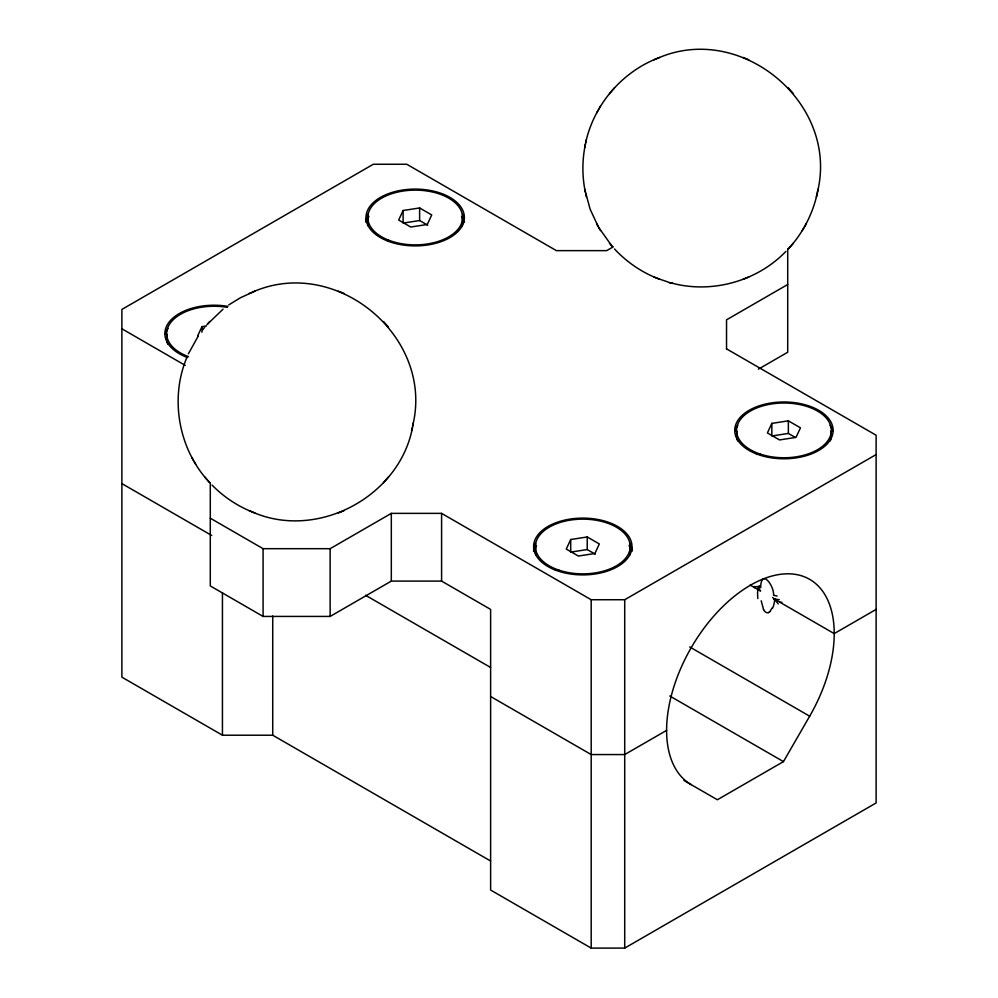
<?xml version="1.0" encoding="UTF-8"?>
<svg xmlns="http://www.w3.org/2000/svg" width="998" height="998" viewBox="0 0 998 998"><rect width="100%" height="100%" fill="white"/><g stroke="black" fill="none" stroke-linecap="round" stroke-linejoin="round"><path stroke-width="1.5" d="M412.573 426.208C434.941 336.887 335.839 254.902 252.394 292.177M585.427 144.261C582.046 160.092 582.046 176.671 585.427 192.514M817.35 192.514C839.667 103.243 740.616 21.195 657.171 58.483M252.394 511.986C318.624 541.253 403.005 494.821 413.284 422.915M411.6 430.812L412.299 427.543M584.716 147.554C591.639 107.135 621.118 71.631 659.616 57.485M585.701 142.926L586.4 139.658M790.466 246.469L788.295 248.964C803.615 232.397 814.081 211.439 818.061 189.221M816.364 197.117L817.063 193.849M186.601 358.082C169.473 399.524 178.929 450.086 209.705 482.658L207.534 480.163M772.24 607.807L769.932 611.537M197.542 336.176L201.97 326.633L206.474 325.934M403.105 210.516L398.676 220.059L410.764 227.033L427.294 224.475L431.722 214.944L419.622 207.958L403.105 210.516L403.105 223.09L419.622 220.533L427.693 225.199M570.706 539.519L566.278 549.062L578.378 556.048L594.895 553.491L599.324 543.947L587.236 536.974L570.706 539.519L570.706 552.106L587.236 549.549L595.295 554.202M771.841 423.401L767.412 432.945L779.513 439.931L796.03 437.374L800.458 427.83L788.358 420.844L771.841 423.401L771.841 435.989L788.358 433.431L795.082 437.311M188.373 353.828L198.203 336.139M596.604 112.999L598.289 110.054M598.862 109.056L600.509 106.175M802.267 230.6L803.914 227.719M804.488 226.721L806.172 223.764M683.942 780.461L717.375 799.76L783.455 761.611L809.677 716.202A118.513 68.425 -60 0 0 809.665 579.351A118.513 68.425 -60 0 0 691.152 647.777A118.513 68.425 -60 0 0 691.152 784.628M202.694 329.876L204.715 327.244M206.96 324.662L223.028 309.18M207.534 323.988L209.705 321.506M609.491 93.55L611.737 90.968M612.31 90.294L614.481 87.799M383.519 482.658L385.69 480.163M386.263 479.502L388.509 476.919M791.04 245.807L793.285 243.225M785.913 251.396C756.983 281.473 711.449 293.986 671.205 282.958M228.729 304.926L240.331 297.803L254.839 291.179M613.333 246.805L606.684 250.635L556.41 250.635L406.81 164.271L373.289 164.271L121.881 309.43L121.881 677.155L222.442 735.214L272.728 735.214L490.617 861.012M210.291 518.199L263.085 548.688L330.138 548.688L391.316 513.371L441.59 513.371L591.19 599.736L624.711 599.736L876.119 454.577M787.709 284.505L726.532 319.834L726.532 349.075M210.291 482.57L210.291 585.938L263.085 616.427L330.138 616.427L391.316 581.098L441.59 581.098L490.617 609.404L490.617 890.041L591.19 948.1L624.711 948.1L876.119 802.953L876.119 435.228L726.532 348.863M758.443 369.135L787.709 352.244L787.709 248.876M666.614 730.374L624.711 754.563L591.19 754.563L490.617 696.504M876.119 609.404L834.216 633.605L773.787 598.713A25.486 14.708 0 0 0 779.238 599.673M768.398 612.547L769.321 612.048A11.677 7.784 62.9 0 0 769.945 611.549M653.977 59.78L656.597 58.72M249.201 293.474L251.82 292.414M743.161 279.278L745.606 278.292M746.18 278.055L748.799 276.995M338.384 512.972L340.829 511.986M341.403 511.749L344.023 510.689M669.421 283.058L672.54 283.058M669.246 282.434L657.171 278.292M743.161 57.485L745.606 58.483M746.18 58.72L748.799 59.78M614.481 248.964C626.22 261.526 640.629 271.656 656.597 278.055M338.384 291.179L340.829 292.177M341.403 292.414L344.023 293.474M212.087 485.09C223.315 496.58 236.925 505.749 251.82 511.749M653.977 276.995L659.616 279.278M249.201 510.689L254.839 512.972M750.109 585.04L760.563 591.078A25.486 14.708 0 0 1 758.642 586.986M689.693 646.929L809.677 716.202M121.881 328.779L185.216 365.355M669.783 695.993L783.455 761.611M365.53 595.257L490.617 667.475M121.881 483.606L211.713 535.477M788.295 87.799L790.466 90.294M791.04 90.968L793.285 93.55M598.862 227.719L611.737 245.807M388.509 327.244L383.519 321.506M204.715 476.919L206.96 479.502M609.491 243.225L612.31 246.469M584.716 189.221L590.155 209.256L598.289 226.721M596.604 223.764L600.509 230.6M191.828 457.458L193.512 460.415M194.086 461.413L195.733 464.295M763.557 609.516L761.2 600.796M585.701 193.849L586.4 197.117M788.358 420.844L788.358 433.431M624.711 599.736L624.711 948.1M591.19 599.736L591.19 948.1M587.236 536.974L587.236 549.549M441.59 513.371L441.59 581.098M419.622 207.958L419.622 220.533M391.316 513.371L391.316 581.098M330.138 548.688L330.138 616.427M272.728 615.991L272.728 735.214M263.085 548.688L263.085 616.427M222.442 592.762L222.442 735.214M201.97 326.633L201.97 332.222M757.806 598.563A38.91 16.929 71.9 0 1 757.956 587.947M774.648 598.95A38.298 28.717 36.8 0 1 772.677 608.044M768.435 612.66A5.127 3.406 67.2 0 1 763.52 609.529M830.86 431.136A47.405 27.37 0 0 1 830.261 440.854M737.609 440.854A47.405 27.37 0 0 1 737.011 431.136M629.127 545.332A47.405 27.37 0 0 1 629.726 555.05M535.876 555.05A47.405 27.37 0 0 1 536.475 545.332M461.525 216.329A47.405 27.37 0 0 1 462.124 226.035M368.274 226.035A47.405 27.37 0 0 1 368.873 216.329M188.435 356.648A47.405 27.37 0 0 1 170.945 322.254A47.405 27.37 0 0 1 227.419 307.359M167.739 344.085A47.405 27.37 0 0 1 167.14 334.367M781.908 602.281A29.628 17.103 0 0 1 779.75 602.156M754.6 587.635A29.628 17.103 0 0 1 754.376 586.387M754.451 587.186A48.228 28.905 69.8 0 1 760.264 586.425M777.105 596.006A25.486 14.708 0 0 1 773.6 595.282C774.211 585.489 761 567.924 760.651 587.71A25.486 14.708 0 0 1 759.391 585.776M772.714 597.478A48.228 28.343 59.5 0 1 778.253 603.94M366.017 222.342A49.189 28.393 0 0 1 368 214.333M462.386 214.333A49.189 28.393 0 0 1 464.382 222.342M735.252 431.186A49.189 28.393 0 0 1 737.846 425.298M830.012 425.298A49.189 28.393 0 0 1 832.619 431.186M165.381 334.417A49.189 28.393 0 0 1 167.988 328.529M187.474 357.509A49.189 28.393 0 0 1 169.323 321.818A49.189 28.393 0 0 1 227.918 306.374M533.618 551.345A49.189 28.393 0 0 1 535.614 543.349M630 543.349A49.189 28.393 0 0 1 631.984 551.345M760.226 454.09A47.405 27.37 0 0 0 831.346 430.388A47.405 27.37 0 0 0 760.226 406.685A47.405 27.37 0 0 0 760.226 454.09M559.105 570.207A47.405 27.37 0 0 0 630.212 546.505A47.405 27.37 0 0 0 559.105 522.802A47.405 27.37 0 0 0 559.105 570.207M388.621 240.169A47.405 27.37 0 0 0 462.486 219.448A47.405 27.37 0 0 0 394.484 192.876A47.405 27.37 0 0 0 388.621 240.169M387.623 241.017A49.189 28.393 0 0 0 464.257 219.523A49.189 28.393 0 0 0 393.711 191.953A49.189 28.393 0 0 0 387.623 241.017M756.372 453.903A49.189 28.393 0 0 0 832.993 432.408A49.189 28.393 0 0 0 762.447 404.839A49.189 28.393 0 0 0 756.372 453.903M555.237 570.02A49.189 28.393 0 0 0 631.859 548.538A49.189 28.393 0 0 0 561.313 520.968A49.189 28.393 0 0 0 555.237 570.02"/></g></svg>
